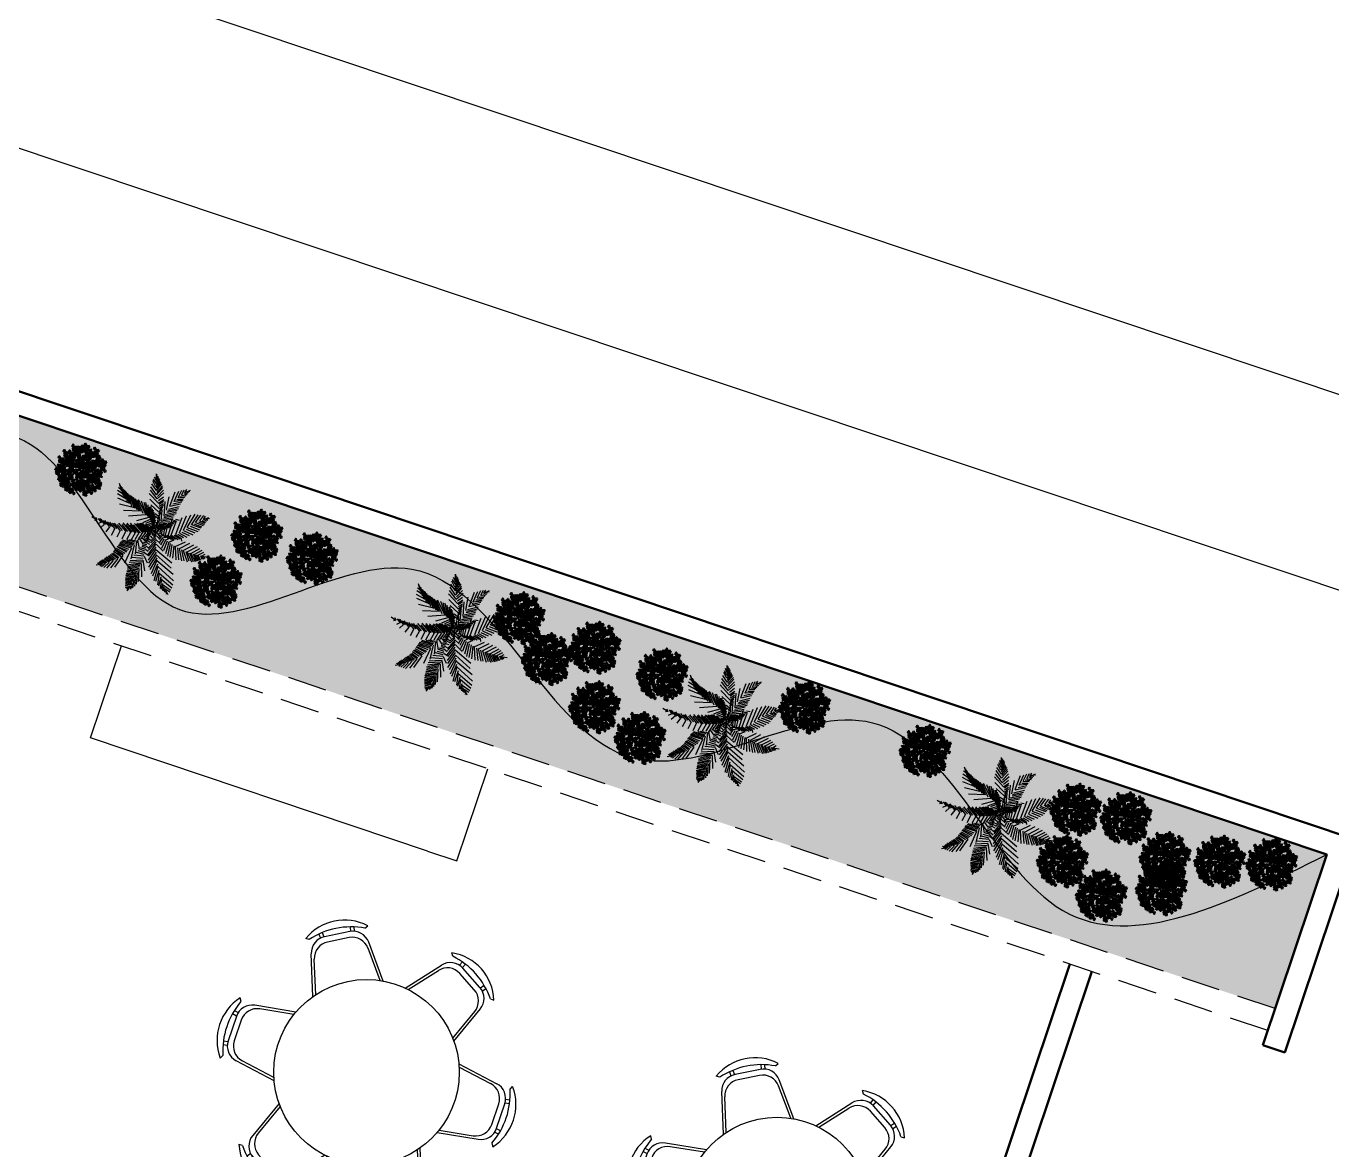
# Model space of a CAD drawing. Header units: metres. Extents: x 263639 to 269142, y 7370519 to 7372711.
# Drawn here: x 265386.93 to 265395.38, y 7371452.32 to 7371459.59 of the extents above; entities that cross this region are included whole.
import ezdxf

# ---------------------------------------------------------------- set-up
doc = ezdxf.new("R2010")
doc.units = ezdxf.units.M
doc.linetypes.add('DASHED', pattern=[19.05, 12.7, -6.35])
doc.layers.add('B-FURNITURE', color=22, linetype='Continuous')
doc.layers.add('PY', color=104, linetype='Continuous')
for name, color, linetype, lineweight in [('L-shrub', 74, 'Continuous', 50), ('L-tree', 102, 'Continuous', 35), ('Parede', 6, 'Continuous', 50)]:
    doc.layers.add(name, color=color, linetype=linetype, lineweight=lineweight)

# ---------------------------------------------------------------- blocks, each defined once
blk = doc.blocks.new('A$C04CB22A3')
at = {"layer": 'B-FURNITURE', "color": 33}
for p, q in [((-0.1241, 0.9372), (-0.1201, 0.9092)), ((-0.1007, 0.9423), (-0.0965, 0.9129)), ((0.0839, 0.9423), (0.0797, 0.9129)), ((0.1073, 0.9372), (0.1033, 0.9092)), ((-0.1923, 0.9151), (-0.2131, 0.9258)), ((0.0747, 0.913), (-0.0915, 0.913)), ((0.1756, 0.9151), (0.1963, 0.9272)), ((-0.242, 0.549), (-0.1981, 0.8222)), ((0.224, 0.5566), (0.1813, 0.8222)), ((-0.7047, 0.6096), (-0.7048, 0.6336)), ((0.6963, 0.6241), (0.6952, 0.6475)), ((-0.7534, 0.5212), (-0.8365, 0.3773)), ((-0.7741, 0.5438), (-0.7508, 0.5255)), ((-0.758, 0.5616), (-0.7357, 0.5441)), ((-0.3701, 0.4723), (-0.6214, 0.5681)), ((0.3545, 0.4841), (0.613, 0.5826)), ((0.7496, 0.5761), (0.7273, 0.5586)), ((0.7657, 0.5583), (0.7424, 0.54)), ((0.8281, 0.3918), (0.745, 0.5357)), ((-0.8737, 0.3611), (-0.8474, 0.3506)), ((-0.8664, 0.384), (-0.8388, 0.3729)), ((0.858, 0.3985), (0.8305, 0.3875)), ((0.8653, 0.3756), (0.839, 0.3651)), ((-0.8887, 0.291), (-0.9083, 0.2784)), ((0.594, 0.0843), (0.8027, 0.254)), ((0.8803, 0.3055), (0.9012, 0.2936)), ((-0.5965, 0.065), (-0.8111, 0.2395)), ((-0.594, -0.0843), (-0.8027, -0.254)), ((0.5965, -0.065), (0.8111, -0.2395)), ((-0.8803, -0.3055), (-0.9012, -0.2936)), ((0.8887, -0.291), (0.9083, -0.2784)), ((-0.8653, -0.3756), (-0.839, -0.3651)), ((-0.858, -0.3985), (-0.8305, -0.3875)), ((-0.8281, -0.3918), (-0.745, -0.5357)), ((0.7534, -0.5212), (0.8365, -0.3773)), ((0.8664, -0.384), (0.8388, -0.3729)), ((0.8737, -0.3611), (0.8474, -0.3506)), ((-0.3545, -0.4841), (-0.613, -0.5826)), ((0.3701, -0.4723), (0.6214, -0.5681)), ((-0.7657, -0.5583), (-0.7424, -0.54)), ((-0.7496, -0.5761), (-0.7273, -0.5586)), ((-0.224, -0.5566), (-0.1813, -0.8222)), ((0.242, -0.549), (0.1981, -0.8222)), ((0.758, -0.5616), (0.7357, -0.5441)), ((0.7741, -0.5438), (0.7508, -0.5255)), ((-0.6963, -0.6241), (-0.6952, -0.6475)), ((0.7047, -0.6096), (0.7048, -0.6336)), ((-0.1756, -0.9151), (-0.1963, -0.9272)), ((-0.1073, -0.9372), (-0.1033, -0.9092)), ((-0.0839, -0.9423), (-0.0797, -0.9129)), ((-0.0747, -0.913), (0.0915, -0.913)), ((0.1007, -0.9423), (0.0965, -0.9129)), ((0.1241, -0.9372), (0.1201, -0.9092)), ((0.1923, -0.9151), (0.2131, -0.9258))]:
    blk.add_line(p, q, dxfattribs=at)
at = {"layer": 'B-FURNITURE', "color": 253}
for p, q in [((0.0625, 0.8756), (-0.0792, 0.8756)), ((-0.2224, 0.5573), (-0.1859, 0.7848)), ((0.2046, 0.5641), (0.1691, 0.7848)), ((-0.3862, 0.4592), (-0.5951, 0.5388)), ((0.3714, 0.4712), (0.5867, 0.5534)), ((-0.7271, 0.4919), (-0.798, 0.3692)), ((0.7896, 0.3837), (0.7187, 0.5065)), ((-0.5938, 0.086), (-0.7726, 0.2314)), ((0.5908, 0.1049), (0.7642, 0.2459)), ((-0.5908, -0.1049), (-0.7642, -0.2459)), ((0.5938, -0.086), (0.7726, -0.2314)), ((-0.7896, -0.3837), (-0.7187, -0.5065)), ((0.7271, -0.4919), (0.798, -0.3692)), ((-0.3714, -0.4712), (-0.5867, -0.5534)), ((0.3862, -0.4592), (0.5951, -0.5388)), ((-0.2046, -0.5641), (-0.1691, -0.7848)), ((0.2224, -0.5573), (0.1859, -0.7848)), ((-0.0625, -0.8756), (0.0792, -0.8756))]:
    blk.add_line(p, q, dxfattribs=at)
at = {"layer": 'B-FURNITURE', "color": 33}
blk.add_circle((0, 0), 0.6, dxfattribs=at)
for centre, radius, start, end in [((-0.0075, 0.6763), 0.3233, 50.90281, 129.48628), ((-0.0084, 0.463), 0.4881, 67.85911, 112.14089), ((-0.0915, 0.805), 0.108, 90, 170.87633), ((0.0747, 0.805), 0.108, 9.12367, 90), ((-0.5895, 0.3316), 0.3233, 110.90281, 189.48628), ((-0.4052, 0.2243), 0.4881, 127.85911, 172.14089), ((0.582, 0.3447), 0.3233, 350.90281, 69.48628), ((0.3968, 0.2388), 0.4881, 7.85911, 52.14089), ((-0.6598, 0.4672), 0.108, 69.12367, 150), ((0.6515, 0.4817), 0.108, 30, 110.87633), ((-0.7429, 0.3233), 0.108, 150, 230.87633), ((0.7345, 0.3378), 0.108, 309.12367, 30), ((0.7429, -0.3233), 0.108, 330, 50.87633), ((-0.582, -0.3447), 0.3233, 170.90281, 249.48628), ((-0.3968, -0.2388), 0.4881, 187.85911, 232.14089), ((-0.7345, -0.3378), 0.108, 129.12367, 210), ((0.4052, -0.2243), 0.4881, 307.85911, 352.14089), ((0.5895, -0.3316), 0.3233, 290.90281, 9.48628), ((-0.6515, -0.4817), 0.108, 210, 290.87633), ((0.6598, -0.4672), 0.108, 249.12367, 330), ((-0.0747, -0.805), 0.108, 189.12367, 270), ((0.0915, -0.805), 0.108, 270, 350.87633), ((0.0075, -0.6763), 0.3233, 230.90281, 309.48628), ((0.0084, -0.463), 0.4881, 247.85911, 292.14089)]:
    blk.add_arc(centre, radius, start, end, dxfattribs=at)
at = {"layer": 'B-FURNITURE', "color": 253}
for centre, start, end in [((-0.0792, 0.7676), 90, 170.87633), ((0.0625, 0.7676), 9.12367, 90), ((-0.6336, 0.4379), 69.12367, 150), ((0.6252, 0.4525), 30, 110.87633), ((-0.7044, 0.3152), 150, 230.87633), ((0.696, 0.3297), 309.12367, 30), ((-0.696, -0.3297), 129.12367, 210), ((0.7044, -0.3152), 330, 50.87633), ((-0.6252, -0.4525), 210, 290.87633), ((0.6336, -0.4379), 249.12367, 330), ((-0.0625, -0.7676), 189.12367, 270), ((0.0792, -0.7676), 270, 350.87633)]:
    blk.add_arc(centre, 0.108, start, end, dxfattribs=at)
blk = doc.blocks.new('A$C0AE060C1')
at = {"layer": 'PY', "color": 106}
for p, q in [((4.394, 8.908), (4.291, 9.097)), ((4.507, 9.368), (4.394, 8.935)), ((4.394, 8.908), (4.53, 9.07)), ((4.2, 7.851), (3.745, 8)), ((4.246, 8.285), (3.882, 8.488)), ((4.303, 8.583), (4.098, 8.799)), ((4.212, 7.851), (4.542, 8.339)), ((4.257, 8.285), (4.542, 8.637)), ((4.261, 7.721), (4.5, 8.118)), ((4.274, 8.137), (4.5, 8.435)), ((4.283, 8.491), (4.553, 8.72)), ((4.325, 8.583), (4.53, 8.854)), ((6.612, 7.364), (6.748, 8.082)), ((6.873, 7.648), (7.01, 8.149)), ((7.135, 7.879), (7.249, 8.163)), ((7.564, 8.214), (7.15, 7.93)), ((7.15, 7.911), (7.388, 7.968)), ((7.283, 8.007), (7.464, 8.063)), ((7.388, 7.968), (7.388, 7.968)), ((1.118, 7.892), (1.334, 7.472)), ((1.346, 7.472), (1.118, 7.608)), ((1.448, 7.269), (1.118, 7.459)), ((1.596, 7.025), (1.118, 7.269)), ((1.823, 6.782), (1.129, 7.08)), ((1.239, 7.69), (1.278, 7.852)), ((1.278, 7.578), (1.367, 7.777)), ((1.334, 7.472), (1.414, 7.716)), ((1.389, 7.405), (1.482, 7.69)), ((1.448, 7.256), (1.562, 7.621)), ((1.531, 7.187), (1.646, 7.566)), ((1.562, 7.621), (1.562, 7.621)), ((1.596, 7.012), (1.732, 7.459)), ((1.686, 6.976), (1.81, 7.423)), ((1.775, 6.902), (1.912, 7.349)), ((1.846, 6.782), (2.005, 7.269)), ((1.899, 6.703), (2.08, 7.206)), ((2.005, 6.635), (2.182, 7.119)), ((2.108, 6.497), (2.278, 7.066)), ((2.169, 6.436), (2.373, 6.989)), ((2.32, 6.368), (2.501, 6.976)), ((4.2, 7.432), (3.609, 7.527)), ((4.178, 6.985), (3.609, 7.08)), ((4.189, 6.985), (4.576, 7.594)), ((4.2, 7.432), (4.542, 7.946)), ((4.247, 7.262), (4.526, 7.721)), ((4.247, 6.834), (4.54, 7.33)), ((4.257, 6.579), (4.678, 7.269)), ((4.296, 6.418), (4.655, 6.989)), ((4.314, 6.186), (4.792, 6.971)), ((6.066, 5.996), (5.702, 7.242)), ((6.168, 6.511), (6.066, 7.689)), ((6.135, 6.455), (6.941, 7.045)), ((6.162, 6.546), (6.959, 7.152)), ((6.228, 6.741), (6.977, 7.237)), ((6.339, 6.921), (7.057, 7.349)), ((6.384, 6.998), (6.452, 7.946)), ((6.385, 7.039), (7.07, 7.418)), ((6.467, 7.206), (7.119, 7.473)), ((6.582, 7.349), (7.167, 7.56)), ((6.624, 7.418), (7.197, 7.664)), ((6.698, 7.51), (7.22, 7.721)), ((6.786, 7.616), (7.247, 7.796)), ((6.879, 7.721), (7.277, 7.854)), ((7.043, 7.845), (7.362, 7.901)), ((7.197, 7.664), (7.197, 7.664)), ((2.096, 6.497), (1.243, 6.782)), ((2.437, 6.199), (1.391, 6.524)), ((2.437, 6.199), (2.619, 6.944)), ((2.537, 6.17), (2.679, 6.883)), ((2.652, 6.083), (2.794, 6.834)), ((2.779, 5.996), (2.915, 6.822)), ((2.882, 5.959), (2.971, 6.796)), ((3.024, 5.903), (3.086, 6.759)), ((3.188, 5.753), (3.165, 6.701)), ((3.29, 5.741), (3.25, 6.691)), ((3.268, 6.728), (3.268, 6.714)), ((3.405, 5.723), (3.343, 6.691)), ((3.495, 5.658), (3.45, 6.606)), ((3.45, 6.606), (3.45, 6.592)), ((3.583, 5.654), (3.556, 6.561)), ((4.246, 6.579), (3.598, 6.673)), ((3.698, 5.636), (3.649, 6.263)), ((4.337, 6.186), (3.666, 6.308)), ((3.802, 5.55), (3.734, 6.105)), ((4.382, 5.861), (3.78, 5.983)), ((4.362, 6.064), (4.77, 6.703)), ((4.382, 5.861), (4.871, 6.673)), ((4.438, 5.76), (4.832, 6.418)), ((4.462, 5.59), (4.951, 6.416)), ((4.513, 5.475), (4.921, 6.17)), ((4.564, 5.333), (5.042, 6.132)), ((4.602, 5.226), (5.049, 5.977)), ((5.804, 5.238), (5.269, 6.051)), ((5.929, 5.509), (5.417, 6.728)), ((5.931, 5.456), (6.813, 6.151)), ((5.939, 5.503), (6.831, 6.413)), ((5.958, 5.741), (6.76, 6.474)), ((6.035, 6.091), (6.879, 6.83)), ((6.06, 5.99), (6.839, 6.666)), ((6.073, 6.275), (6.901, 6.921)), ((0, 5.029), (0.43, 4.877)), ((0.242, 4.953), (0.1, 5.115)), ((0.357, 4.935), (0.14, 5.17)), ((0.414, 4.915), (0.175, 5.238)), ((0.574, 4.885), (0.281, 5.276)), ((0.653, 4.858), (0.366, 5.276)), ((0.725, 4.866), (0.459, 5.313)), ((0.818, 4.848), (0.534, 5.332)), ((0.939, 4.802), (0.573, 5.37)), ((1.008, 4.81), (0.676, 5.4)), ((1.123, 4.81), (0.751, 5.419)), ((1.242, 4.783), (0.796, 5.446)), ((0.796, 5.446), (0.796, 5.446)), ((1.314, 4.792), (0.928, 5.475)), ((1.438, 4.779), (1.021, 5.456)), ((1.545, 4.745), (1.083, 5.503)), ((1.083, 5.503), (1.083, 5.484)), ((1.646, 4.761), (1.199, 5.512)), ((1.77, 4.761), (1.327, 5.512)), ((1.895, 4.726), (1.401, 5.541)), ((2.014, 4.724), (1.531, 5.524)), ((2.129, 4.724), (1.646, 5.543)), ((2.277, 4.669), (1.736, 5.579)), ((2.32, 4.686), (1.899, 5.561)), ((3.188, 5.753), (1.926, 5.888)), ((2.448, 4.649), (2.08, 5.58)), ((2.596, 4.65), (2.245, 5.541)), ((3.495, 5.644), (2.392, 5.55)), ((2.727, 4.649), (2.51, 5.475)), ((2.914, 4.65), (2.739, 5.408)), ((3.791, 5.55), (2.87, 5.346)), ((3.033, 4.686), (2.984, 5.295)), ((3.169, 4.669), (3.137, 5.2)), ((3.29, 5.143), (3.916, 5.495)), ((3.299, 4.705), (3.299, 5.133)), ((3.424, 4.669), (3.424, 5.105)), ((3.556, 4.724), (3.556, 5.028)), ((3.678, 4.688), (3.662, 5.029)), ((3.78, 5.021), (4.052, 5.374)), ((3.786, 4.724), (3.786, 5.009)), ((4.462, 5.59), (3.87, 5.712)), ((3.917, 4.707), (3.885, 5.01)), ((4.564, 5.333), (3.927, 5.495)), ((4.041, 4.981), (4.155, 5.211)), ((4.108, 4.726), (4.045, 5.01)), ((4.052, 5.374), (4.052, 5.374)), ((4.655, 5.116), (4.087, 5.306)), ((4.155, 5.211), (4.143, 4.954)), ((4.724, 4.927), (4.223, 5.103)), ((4.655, 5.116), (5.133, 5.915)), ((4.695, 5.046), (5.138, 5.779)), ((4.724, 4.927), (5.19, 5.726)), ((4.77, 4.866), (5.213, 5.654)), ((4.792, 4.778), (5.258, 5.563)), ((4.859, 4.742), (5.213, 5.369)), ((4.906, 4.669), (5.258, 5.279)), ((5.349, 4.845), (5.213, 5.062)), ((5.474, 4.913), (5.247, 5.197)), ((5.702, 5.089), (5.281, 5.577)), ((5.611, 4.994), (5.304, 5.346)), ((5.563, 4.935), (6.339, 4.99)), ((5.621, 4.991), (6.449, 5.086)), ((5.727, 5.046), (6.534, 5.189)), ((5.732, 5.067), (6.656, 5.332)), ((5.807, 5.152), (6.622, 5.419)), ((5.812, 5.219), (6.815, 5.806)), ((5.829, 5.208), (6.698, 5.599)), ((5.856, 5.332), (6.786, 5.94)), ((6.433, 4.631), (6.767, 5.389)), ((6.656, 5.332), (6.656, 5.332)), ((6.704, 4.707), (7.166, 5.617)), ((7.07, 4.896), (7.564, 5.787)), ((7.357, 5.086), (7.818, 5.787)), ((7.357, 5.086), (7.962, 4.745)), ((7.468, 5.731), (7.468, 5.731)), ((7.54, 5.133), (8.138, 4.848)), ((7.643, 5.238), (8.073, 5.825)), ((7.643, 5.238), (8.312, 4.953)), ((7.845, 5.276), (8.421, 5.021)), ((7.946, 5.351), (8.312, 5.844)), ((7.946, 5.351), (8.551, 5.105)), ((8.073, 5.825), (8.073, 5.825)), ((8.116, 5.4), (8.625, 5.201)), ((8.201, 5.484), (8.551, 5.844)), ((8.201, 5.484), (8.694, 5.276)), ((8.368, 5.506), (8.762, 5.344)), ((8.439, 5.541), (8.694, 5.825)), ((8.439, 5.541), (8.853, 5.389)), ((8.585, 5.58), (8.931, 5.45)), ((8.662, 5.617), (8.869, 5.806)), ((8.662, 5.617), (9.14, 5.749)), ((8.662, 5.617), (8.997, 5.522)), ((8.864, 5.667), (9.046, 5.611)), ((9.006, 5.704), (9.135, 5.686)), ((0.43, 4.877), (0.191, 4.84)), ((0.653, 4.858), (0.287, 4.783)), ((0.939, 4.802), (0.35, 4.707)), ((1.242, 4.783), (0.51, 4.612)), ((1.545, 4.745), (0.685, 4.536)), ((1.895, 4.726), (0.924, 4.46)), ((2.277, 4.669), (1.353, 4.328)), ((2.596, 4.65), (1.863, 4.271)), ((3.312, 3.791), (2.213, 4.057)), ((2.914, 4.65), (2.5, 4.271)), ((3.481, 3.861), (2.501, 4.165)), ((3.71, 3.962), (2.707, 4.265)), ((3.866, 4.022), (3.011, 4.345)), ((3.169, 4.669), (3.073, 4.385)), ((4.092, 4.095), (3.121, 4.417)), ((3.424, 4.669), (3.36, 4.479)), ((3.36, 4.479), (3.36, 4.479)), ((4.221, 4.128), (3.445, 4.469)), ((4.411, 4.19), (3.567, 4.531)), ((3.678, 4.688), (3.631, 4.498)), ((3.631, 4.498), (3.631, 4.498)), ((4.06, 4.075), (3.742, 3.387)), ((3.917, 4.707), (3.901, 4.536)), ((4.017, 4.724), (4.004, 4.953)), ((4.513, 4.239), (4.03, 4.488)), ((4.108, 4.726), (4.06, 4.536)), ((4.181, 4.742), (4.167, 4.885)), ((4.283, 4.726), (4.188, 4.972)), ((4.681, 4.265), (4.188, 4.531)), ((4.267, 4.726), (4.22, 4.517)), ((4.395, 4.204), (4.22, 3.796)), ((4.792, 4.778), (4.291, 4.954)), ((4.345, 4.724), (4.309, 4.904)), ((4.906, 4.669), (4.382, 4.832)), ((4.506, 4.707), (4.411, 4.498)), ((4.666, 4.247), (4.522, 3.946)), ((4.757, 4.289), (4.553, 4.432)), ((4.681, 4.631), (4.586, 4.422)), ((4.777, 4), (4.602, 4.038)), ((4.904, 4.284), (4.697, 4.436)), ((4.713, 4.462), (4.793, 4.634)), ((4.819, 4.059), (4.739, 4.097)), ((4.888, 4.29), (4.745, 4.075)), ((4.793, 3.981), (4.857, 3.735)), ((4.809, 4.483), (5.127, 4.483)), ((4.961, 4.308), (4.859, 4.432)), ((4.873, 4.548), (5.048, 4.548)), ((4.936, 4.397), (5.159, 4.397)), ((4.936, 4.171), (4.936, 3.962)), ((4.947, 4.655), (5.138, 4.959)), ((4.952, 4.032), (5.191, 4.075)), ((4.968, 4.612), (5.191, 4.913)), ((4.968, 4.268), (5.175, 4.29)), ((5.032, 4.182), (5.175, 4.204)), ((5.049, 4.618), (5.125, 4.724)), ((5.127, 4.548), (5.175, 4.719)), ((5.223, 4.548), (5.127, 4.462)), ((5.143, 4.764), (5.35, 4.612)), ((5.239, 4.333), (5.143, 4.268)), ((5.213, 4.805), (5.167, 4.927)), ((5.191, 4.913), (5.191, 4.913)), ((5.191, 4.548), (5.255, 4.698)), ((5.302, 4.268), (5.191, 4.161)), ((5.244, 4.277), (5.209, 4.258)), ((5.223, 4.783), (5.685, 4.65)), ((5.223, 4.526), (5.414, 4.591)), ((5.231, 4.742), (5.475, 4.637)), ((5.324, 4.221), (5.231, 4.078)), ((5.239, 4.526), (5.239, 4.311)), ((5.35, 4.182), (5.239, 3.989)), ((5.311, 4.488), (5.297, 4.289)), ((5.373, 4.097), (5.311, 3.954)), ((5.311, 3.954), (5.461, 4.022)), ((5.43, 4.096), (5.318, 3.86)), ((5.334, 4.483), (5.653, 4.569)), ((5.334, 4.483), (5.414, 4.096)), ((5.359, 4.792), (5.82, 4.686)), ((5.366, 4.821), (6.019, 4.764)), ((5.461, 4.022), (5.386, 3.793)), ((5.399, 4.45), (5.515, 4.041)), ((5.525, 4.01), (5.414, 3.71)), ((5.448, 4.848), (6.113, 4.829)), ((5.462, 4.877), (6.258, 4.896)), ((5.462, 4.419), (5.828, 4.526)), ((5.478, 4.419), (5.605, 3.925)), ((5.563, 4.382), (5.732, 3.848)), ((5.621, 4.333), (6.083, 4.462)), ((5.621, 4.333), (5.844, 3.774)), ((5.754, 4.308), (6.037, 3.631)), ((5.86, 4.268), (6.672, 4.462)), ((5.86, 4.268), (6.242, 3.538)), ((5.896, 4.575), (6.011, 4.488)), ((5.987, 4.591), (6.051, 4.784)), ((5.987, 4.591), (6.131, 4.462)), ((6.024, 4.221), (6.405, 3.489)), ((6.073, 4.575), (6.215, 4.488)), ((6.131, 4.593), (6.226, 4.877)), ((6.131, 4.593), (6.433, 4.46)), ((6.175, 4.165), (6.582, 3.451)), ((6.274, 4.161), (7.357, 4.44)), ((6.29, 4.161), (6.767, 3.366)), ((6.303, 4.593), (6.534, 4.506)), ((6.432, 4.134), (6.888, 3.383)), ((6.433, 4.631), (6.767, 4.479)), ((6.569, 4.649), (6.901, 4.488)), ((6.636, 4.059), (7.03, 3.364)), ((6.72, 4.707), (7.054, 4.479)), ((6.752, 4.053), (7.181, 3.323)), ((6.765, 4.128), (7.794, 4.263)), ((6.879, 4.755), (7.172, 4.525)), ((6.888, 4.022), (7.336, 3.309)), ((7.03, 4.81), (7.336, 4.575)), ((7.07, 4.896), (7.468, 4.593)), ((7.134, 3.989), (7.564, 3.28)), ((7.15, 3.989), (8.296, 3.946)), ((7.274, 4.953), (7.668, 4.686)), ((2.07, 3.147), (1.162, 2.995)), ((2.516, 3.412), (1.353, 3.336)), ((2.222, 3.222), (1.354, 3.203)), ((2.054, 3.151), (1.529, 1.883)), ((2.652, 3.489), (1.673, 3.557)), ((2.93, 3.621), (1.799, 3.716)), ((2.5, 3.409), (1.847, 1.926)), ((3.086, 3.681), (2.08, 3.898)), ((2.914, 3.624), (2.309, 2.12)), ((3.296, 3.796), (2.707, 2.399)), ((3.072, 2.477), (3.652, 3.942)), ((4.447, 3.06), (3.481, 2.967)), ((4.522, 3.204), (3.599, 3.166)), ((4.549, 3.346), (3.773, 3.383)), ((4.586, 3.488), (3.885, 3.583)), ((4.615, 3.631), (4.105, 3.718)), ((4.22, 3.796), (4.22, 3.796)), ((4.22, 3.796), (4.22, 3.796)), ((4.681, 3.773), (4.299, 3.867)), ((4.752, 3.898), (4.473, 3.954)), ((4.506, 3.204), (4.809, 2.863)), ((4.586, 3.507), (4.777, 3.28)), ((4.666, 3.773), (4.809, 3.507)), ((4.936, 3.602), (4.777, 3.259)), ((4.907, 3.65), (4.779, 3.364)), ((4.943, 3.507), (4.779, 3.06)), ((4.984, 3.409), (4.809, 2.893)), ((4.907, 3.917), (4.841, 3.613)), ((5.023, 3.271), (4.881, 2.793)), ((4.904, 3.731), (5.334, 3.817)), ((4.92, 3.903), (5.239, 3.968)), ((4.936, 3.602), (5.462, 3.645)), ((5.08, 3.194), (4.936, 2.592)), ((4.984, 3.409), (5.796, 3.409)), ((5.138, 2.986), (5.023, 2.452)), ((5.08, 3.194), (6.178, 3.173)), ((5.563, 3.935), (5.515, 3.65)), ((5.621, 3.925), (5.557, 3.516)), ((5.692, 3.83), (5.639, 3.47)), ((5.764, 3.817), (5.701, 3.409)), ((5.834, 3.718), (5.794, 3.42)), ((5.908, 3.71), (5.844, 3.344)), ((5.971, 3.594), (5.935, 3.327)), ((6.035, 3.538), (6.035, 3.301)), ((6.067, 3.538), (6.306, 3.473)), ((6.139, 3.451), (6.139, 3.259)), ((6.226, 3.387), (6.226, 3.151)), ((6.33, 3.259), (6.365, 2.992)), ((7.389, 3.83), (7.73, 3.24)), ((7.58, 3.796), (8.439, 3.71)), ((7.595, 3.796), (7.85, 3.216)), ((7.783, 3.65), (7.947, 3.203)), ((7.962, 3.602), (8.583, 3.516)), ((7.962, 3.602), (8.073, 3.173)), ((8.089, 3.507), (8.164, 3.135)), ((8.216, 3.409), (8.28, 3.087)), ((8.248, 3.409), (8.662, 3.344)), ((8.355, 3.29), (8.355, 3.079)), ((8.455, 3.237), (8.742, 3.173)), ((8.471, 3.237), (8.455, 3.022)), ((8.455, 3.237), (8.79, 2.893)), ((8.572, 3.098), (8.572, 2.973)), ((8.687, 3.004), (8.687, 2.899)), ((0.857, 2.167), (0.702, 2.129)), ((1.067, 2.351), (0.717, 2.009)), ((0.933, 2.253), (0.804, 2.253)), ((1.067, 2.351), (0.828, 2.313)), ((1.123, 2.433), (0.857, 2.415)), ((1.29, 2.578), (0.876, 2.483)), ((1.394, 2.651), (0.946, 2.613)), ((1.067, 2.351), (0.955, 1.934)), ((1.688, 2.844), (0.971, 2.711)), ((1.801, 2.936), (1.088, 2.88)), ((1.29, 2.571), (1.099, 1.905)), ((1.672, 2.85), (1.29, 1.883)), ((4.363, 2.635), (3.408, 2.275)), ((4.371, 2.756), (3.441, 2.539)), ((4.427, 2.919), (3.455, 2.768)), ((4.331, 2.433), (3.467, 2.061)), ((4.315, 2.294), (3.471, 1.82)), ((4.269, 2.098), (3.529, 1.664)), ((4.315, 2.275), (4.968, 1.649)), ((4.363, 2.635), (4.952, 2.009)), ((5.085, 2.396), (4.907, 2.309)), ((5.239, 2.893), (5.095, 2.378)), ((5.302, 2.738), (5.213, 2.241)), ((5.255, 2.893), (6.608, 2.829)), ((5.43, 2.657), (5.318, 2.034)), ((5.446, 2.657), (6.847, 2.55)), ((5.554, 2.508), (5.479, 1.9)), ((5.717, 2.421), (5.637, 1.647)), ((5.732, 2.421), (7.022, 2.27)), ((5.873, 2.253), (5.811, 1.54)), ((6.019, 2.227), (5.987, 1.368)), ((6.019, 2.227), (7.166, 1.969)), ((6.179, 2.042), (6.144, 1.291)), ((6.322, 1.991), (7.213, 1.733)), ((6.338, 1.991), (6.322, 1.239)), ((6.847, 2.55), (6.847, 2.55)), ((1.529, 1.883), (1.529, 1.883)), ((4.267, 1.953), (3.551, 1.403)), ((4.256, 1.757), (3.645, 1.291)), ((4.267, 1.63), (3.646, 1.081)), ((3.646, 1.081), (3.646, 1.118)), ((4.256, 1.453), (3.707, 0.969)), ((4.236, 1.327), (3.758, 0.834)), ((4.256, 1.149), (3.809, 0.776)), ((4.252, 1.062), (3.869, 0.664)), ((4.236, 1.346), (4.809, 0.796)), ((4.252, 1.649), (4.888, 1.024)), ((4.252, 1.062), (4.745, 0.607)), ((4.267, 1.953), (4.936, 1.327)), ((4.952, 1.196), (4.952, 1.196)), ((6.463, 1.807), (6.423, 1.205)), ((6.576, 1.755), (6.545, 1.131)), ((6.576, 1.755), (7.245, 1.54)), ((6.715, 1.54), (6.64, 1.08)), ((6.799, 1.475), (6.752, 1.046)), ((6.799, 1.475), (7.277, 1.325)), ((6.897, 1.31), (6.831, 1.025)), ((7.022, 1.239), (6.959, 0.981)), ((7.006, 1.239), (7.277, 1.174)), ((7.006, 1.239), (7.261, 0.895)), ((7.11, 1.093), (7.048, 0.919)), ((7.189, 1.006), (7.203, 0.845)), ((4.269, 0.919), (3.95, 0.578)), ((4.283, 0.796), (3.997, 0.474)), ((3.997, 0.474), (3.997, 0.474)), ((4.309, 0.596), (4.079, 0.398)), ((4.299, 0.474), (4.14, 0.284)), ((4.318, 0.33), (4.194, 0.224)), ((4.267, 0.796), (4.634, 0.436)), ((4.299, 0.493), (4.538, 0.284)), ((4.299, 0.493), (4.379, 0))]:
    blk.add_line(p, q, dxfattribs=at)
blk = doc.blocks.new('flower shrub 2')
at = {"layer": 'L-shrub', "color": 201}
for p, q in [((-145, 163), (-131, 168)), ((-141, 141), (-145, 163)), ((-131, 149), (-141, 139)), ((-131, 168), (-131, 149)), ((-113, 194), (-106, 212)), ((-98, 193), (-113, 194)), ((-106, 212), (-93, 218)), ((-94, 216), (-98, 193)), ((-89, 152), (-89, 167)), ((-75, 139), (-89, 152)), ((-87, 165), (-68, 152)), ((-81, 192), (-67, 196)), ((-77, 170), (-81, 192)), ((-67, 178), (-77, 168)), ((-68, 152), (-75, 139)), ((-67, 196), (-67, 178)), ((26, 166), (41, 170)), ((30, 143), (26, 166)), ((41, 151), (30, 141)), ((41, 170), (41, 151)), ((60, 144), (60, 159)), ((73, 131), (60, 144)), ((62, 157), (81, 144)), ((72, 199), (86, 203)), ((76, 176), (72, 199)), ((81, 144), (73, 131)), ((86, 184), (76, 174)), ((86, 203), (86, 184)), ((-201, 93), (-187, 97)), ((-187, 97), (-187, 79)), ((46, 28), (46, 43)), ((59, 15), (46, 28)), ((47, 41), (66, 29)), ((66, 29), (59, 15)), ((175, 4), (190, 8)), ((179, -18), (175, 4)), ((179, 15), (185, 32)), ((194, 14), (179, 15)), ((185, 32), (199, 38)), ((190, 8), (190, -10)), ((198, 36), (194, 14)), ((-182, -94), (-182, -79)), ((-169, -107), (-182, -94)), ((-180, -80), (-161, -93)), ((-161, -93), (-169, -107)), ((-164, -142), (-158, -125)), ((-158, -125), (-145, -119)), ((-145, -121), (-149, -143)), ((-141, -107), (-127, -103)), ((-137, -130), (-141, -107)), ((-127, -122), (-137, -132)), ((-127, -103), (-127, -122)), ((84, -53), (99, -49)), ((88, -76), (84, -53)), ((99, -68), (88, -78)), ((99, -49), (99, -68)), ((190, -10), (179, -20)), ((207, -23), (207, -9)), ((220, -36), (207, -23)), ((208, -10), (228, -23)), ((228, -23), (220, -36)), ((-149, -143), (-164, -142)), ((-143, -162), (-143, -147)), ((-129, -175), (-143, -162)), ((-141, -149), (-122, -162)), ((-122, -162), (-129, -175)), ((16, -184), (31, -180)), ((20, -206), (16, -184)), ((31, -198), (20, -208)), ((31, -180), (31, -198)), ((138, -134), (153, -130)), ((142, -157), (138, -134)), ((153, -149), (142, -159)), ((153, -130), (153, -149))]:
    blk.add_line(p, q, dxfattribs=at)
at = {"layer": 'L-shrub', "color": 98}
for p, q in [((-197, 70), (-201, 93)), ((-187, 79), (-197, 68))]:
    blk.add_line(p, q, dxfattribs=at)
for points in [[(-207, 129), (-201, 134), (-211, 139), (-216, 136), (-209, 130)], [(-165, 147), (-158, 156), (-176, 161), (-164, 149)], [(-168, 179), (-145, 182), (-141, 168), (-160, 168), (-170, 179)], [(-160, 141), (-165, 131), (-146, 130), (-160, 139)], [(-164, 156), (-151, 164), (-144, 151), (-164, 154)], [(-137, 148), (-114, 151), (-110, 137), (-129, 137), (-139, 148)], [(-133, 125), (-120, 133), (-112, 120), (-133, 123)], [(-111, 126), (-125, 115), (-129, 131), (-113, 135), (-111, 126)], [(-93, 138), (-98, 132), (-87, 130), (-83, 134), (-91, 138)], [(-252, 32), (-230, 35), (-226, 21), (-244, 21), (-254, 32)], [(-249, 9), (-236, 17), (-228, 4), (-249, 7)], [(-221, 60), (-235, 49), (-239, 65), (-222, 69), (-221, 60)], [(-230, 73), (-224, 78), (-233, 83), (-238, 80), (-232, 74)], [(-211, 79), (-212, 90), (-226, 87), (-211, 79)], [(-226, 13), (-222, 2), (-210, 8), (-226, 13)], [(-221, 33), (-211, 47), (-203, 33), (-217, 25), (-221, 33)], [(-198, 116), (-212, 105), (-216, 121), (-200, 125), (-198, 116)], [(-209, 22), (-214, 16), (-203, 14), (-199, 18), (-207, 22)], [(-190, 53), (-213, 56), (-213, 71), (-195, 65), (-188, 53)], [(-188, 76), (-202, 72), (-207, 86), (-187, 78)], [(-185, 59), (-190, 48), (-171, 48), (-185, 56)], [(-189, 73), (-176, 81), (-168, 68), (-189, 71)], [(-166, 77), (-162, 66), (-150, 72), (-166, 77)], [(-151, 21), (-152, 32), (-166, 29), (-151, 21)], [(-161, 97), (-151, 111), (-143, 97), (-157, 89), (-161, 97)], [(-128, 18), (-142, 14), (-147, 28), (-127, 20)], [(-120, -10), (-121, 1), (-135, -2), (-120, -10)], [(-129, 110), (-134, 100), (-115, 99), (-129, 108)], [(-130, 79), (-108, 83), (-104, 68), (-122, 69), (-132, 79)], [(-127, 57), (-114, 65), (-106, 52), (-127, 55)], [(-97, 2), (-90, 11), (-108, 16), (-96, 4)], [(-83, -3), (-71, 5), (-63, -8), (-83, -5)], [(-58, 89), (-55, 79), (-42, 84), (-58, 89)], [(-56, 21), (-45, 35), (-37, 20), (-52, 12), (-56, 21)], [(-44, 10), (-48, 4), (-38, 2), (-34, 6), (-42, 10)], [(-245, -6), (-250, -16), (-231, -16), (-245, -8)], [(-215, -115), (-210, -110), (-219, -105), (-224, -108), (-217, -114)], [(-206, -128), (-220, -139), (-224, -123), (-208, -119), (-206, -128)], [(-196, -109), (-197, -98), (-211, -101), (-196, -109)], [(-205, -20), (-182, -16), (-178, -31), (-197, -30), (-207, -20)], [(-198, -57), (-202, -67), (-183, -68), (-198, -59)], [(-201, -43), (-189, -35), (-181, -47), (-201, -45)], [(-176, -135), (-199, -132), (-199, -117), (-181, -123), (-174, -135)], [(-173, -112), (-188, -116), (-192, -102), (-173, -110)], [(-190, -131), (-168, -128), (-164, -142), (-182, -142), (-192, -131)], [(-173, -97), (-166, -88), (-184, -83), (-173, -95)], [(-174, -75), (-168, -71), (-177, -66), (-183, -68), (-176, -75)], [(-165, -89), (-179, -100), (-183, -84), (-167, -80), (-165, -89)], [(-178, -39), (-175, -50), (-162, -44), (-178, -39)], [(-155, -70), (-156, -59), (-170, -61), (-155, -70)], [(-162, -29), (-166, -35), (-156, -38), (-151, -34), (-160, -29)], [(-159, -130), (-149, -116), (-141, -131), (-155, -138), (-159, -130)], [(-135, -96), (-158, -93), (-157, -78), (-140, -83), (-133, -96)], [(-132, -73), (-146, -77), (-151, -63), (-131, -71)], [(-130, -29), (-144, -40), (-148, -24), (-131, -20), (-130, -29)], [(-139, -15), (-133, -11), (-142, -6), (-147, -9), (-141, -15)], [(-132, -58), (-125, -49), (-143, -44), (-131, -56)], [(-139, -53), (-116, -49), (-112, -64), (-131, -63), (-141, -53)], [(-131, -90), (-136, -100), (-117, -101), (-131, -92)], [(-135, -76), (-123, -68), (-115, -80), (-135, -78)], [(-130, -88), (-108, -84), (-104, -99), (-122, -98), (-132, -88)], [(-127, -111), (-114, -103), (-106, -115), (-127, -113)], [(-97, -13), (-111, -17), (-116, -3), (-96, -11)], [(-112, -72), (-108, -83), (-96, -77), (-112, -72)], [(-104, -107), (-100, -118), (-88, -112), (-104, -107)], [(-99, -87), (-89, -73), (-81, -87), (-95, -95), (-99, -87)], [(-87, -97), (-91, -103), (-81, -106), (-77, -102), (-85, -97)], [(-81, -108), (-75, -104), (-84, -99), (-90, -102), (-83, -108)], [(-72, -122), (-86, -133), (-90, -117), (-73, -113), (-72, -122)], [(-80, -18), (-84, -28), (-65, -29), (-80, -20)], [(-41, -129), (-64, -126), (-64, -111), (-46, -116), (-39, -129)], [(-55, -57), (-59, -67), (-41, -68), (-55, -59)], [(-39, -106), (-53, -110), (-58, -96), (-38, -104)], [(-39, -91), (-32, -82), (-50, -77), (-38, -89)], [(-41, -55), (-19, -51), (-15, -66), (-33, -65), (-44, -55)], [(-34, -92), (-39, -102), (-20, -103), (-34, -94)], [(-38, -78), (-25, -70), (-17, -82), (-38, -80)], [(-25, -129), (-2, -126), (2, -140), (-17, -140), (-27, -129)], [(-15, -74), (-11, -85), (1, -79), (-15, -74)], [(14, -72), (26, -64), (34, -76), (14, -74)], [(37, -123), (49, -115), (57, -128), (36, -125)], [(58, -31), (44, -42), (41, -26), (57, -22), (58, -31)], [(83, -83), (69, -94), (65, -77), (82, -73), (83, -83)], [(71, -100), (76, -136)], [(76, -110), (72, -116), (82, -118), (86, -114), (78, -110)], [(86, -111), (99, -103), (107, -115), (86, -113)], [(90, -125), (86, -136), (104, -136), (90, -127)], [(122, -140), (121, -129), (107, -132), (122, -140)], [(109, -107), (113, -118), (125, -112), (109, -107)], [(174, -111), (184, -97), (192, -112), (178, -120), (174, -111)], [(186, -122), (182, -128), (192, -131), (196, -127), (188, -122)], [(248, -104), (225, -101), (225, -86), (243, -92), (250, -104)], [(-183, -169), (-188, -179), (-169, -179), (-183, -171)], [(-187, -154), (-174, -146), (-166, -159), (-187, -156)], [(-164, -151), (-160, -161), (-148, -155), (-164, -151)], [(-143, -185), (-137, -180), (-146, -175), (-152, -178), (-145, -184)], [(-134, -198), (-148, -209), (-152, -193), (-135, -189), (-134, -198)], [(-147, -141), (-151, -147), (-141, -149), (-137, -145), (-145, -141)], [(-124, -180), (-125, -169), (-139, -171), (-124, -180)], [(-104, -205), (-127, -203), (-126, -188), (-109, -193), (-102, -206)], [(-101, -182), (-115, -187), (-120, -172), (-100, -180)], [(-106, -218), (-100, -213), (-109, -208), (-114, -211), (-108, -217)], [(-97, -231), (-111, -242), (-114, -226), (-98, -222), (-97, -231)], [(-101, -167), (-94, -158), (-112, -153), (-100, -165)], [(-87, -213), (-88, -202), (-102, -204), (-87, -213)], [(-66, -238), (-89, -236), (-89, -221), (-71, -226), (-64, -239)], [(-83, -140), (-60, -136), (-56, -151), (-75, -150), (-85, -140)], [(-64, -215), (-78, -220), (-82, -205), (-63, -213)], [(-79, -162), (-67, -154), (-59, -167), (-79, -164)], [(-70, -183), (-48, -179), (-44, -194), (-62, -194), (-72, -183)], [(-63, -220), (-68, -231), (-49, -231), (-63, -222)], [(-56, -159), (-53, -169), (-40, -163), (-56, -159)], [(-40, -149), (-44, -155), (-34, -157), (-29, -153), (-38, -149)], [(-44, -202), (-40, -213), (-28, -207), (-44, -202)], [(-39, -182), (-29, -168), (-21, -182), (-35, -190), (-39, -182)], [(-27, -192), (-31, -198), (-21, -201), (-17, -197), (-25, -192)], [(-18, -167), (-22, -177), (-3, -177), (-18, -169)], [(-21, -152), (-9, -144), (-1, -157), (-21, -154)], [(25, -198), (11, -209), (8, -193), (24, -189), (25, -198)], [(18, -139), (14, -145), (24, -147), (29, -143), (20, -139)], [(35, -180), (34, -169), (21, -171), (35, -180)], [(56, -205), (33, -203), (33, -188), (51, -193), (58, -206)], [(58, -182), (44, -187), (40, -172), (59, -180)], [(60, -185), (83, -182), (87, -196), (68, -196), (58, -185)], [(63, -208), (76, -200), (84, -213), (63, -210)], [(67, -222), (63, -233), (81, -233), (67, -224)], [(86, -204), (90, -215), (103, -209), (86, -204)], [(103, -146), (109, -141), (100, -136), (95, -139), (101, -145)], [(103, -194), (99, -201), (109, -203), (113, -199), (105, -195)], [(126, -193), (132, -188), (122, -183), (117, -186), (124, -193)], [(135, -207), (121, -217), (117, -201), (133, -197), (135, -207)], [(165, -213), (142, -211), (143, -196), (160, -201), (167, -214)], [(168, -190), (154, -195), (149, -181), (168, -188)], [(169, -132), (173, -142), (185, -137), (169, -132)]]:
    blk.add_lwpolyline(points, dxfattribs=at)
at = {"layer": 'L-shrub', "color": 92}
for points in [[(-188, 134), (-189, 145), (-203, 143), (-188, 134)], [(-165, 132), (-179, 127), (-184, 142), (-165, 134)], [(-141, 159), (-137, 149), (-125, 155), (-141, 159)], [(-137, 180), (-126, 194), (-118, 179), (-133, 171), (-137, 180)], [(-124, 169), (-129, 163), (-118, 161), (-114, 165), (-122, 169)], [(-120, 140), (-114, 144), (-124, 149), (-129, 146), (-122, 140)], [(-101, 196), (-115, 185), (-119, 202), (-102, 205), (-101, 196)], [(-110, 210), (-104, 215), (-113, 219), (-118, 217), (-112, 210)], [(-101, 145), (-102, 156), (-116, 153), (-101, 145)], [(-91, 215), (-92, 226), (-106, 224), (-91, 215)], [(-106, 149), (-95, 163), (-87, 148), (-102, 140), (-106, 149)], [(-78, 142), (-93, 138), (-97, 152), (-78, 144)], [(-70, 189), (-93, 192), (-93, 207), (-75, 202), (-68, 189)], [(-78, 157), (-71, 166), (-89, 171), (-78, 159)], [(-68, 212), (-82, 208), (-87, 222), (-67, 214)], [(-68, 227), (-61, 236), (-79, 242), (-67, 229)], [(-70, 220), (-48, 223), (-44, 209), (-62, 209), (-72, 220)], [(-68, 183), (-45, 186), (-42, 172), (-60, 172), (-70, 183)], [(-63, 182), (-68, 172), (-49, 172), (-63, 180)], [(-67, 197), (-54, 205), (-46, 192), (-67, 195)], [(-65, 160), (-52, 168), (-44, 155), (-65, 158)], [(-61, 145), (-65, 135), (-47, 135), (-61, 143)], [(-44, 201), (-40, 190), (-28, 196), (-44, 201)], [(-42, 163), (-38, 153), (-26, 159), (-42, 163)], [(-39, 221), (-29, 235), (-21, 221), (-35, 213), (-39, 221)], [(-37, 184), (-27, 198), (-19, 183), (-33, 176), (-37, 184)], [(-27, 210), (-31, 204), (-21, 202), (-17, 206), (-25, 210)], [(-25, 173), (-29, 167), (-19, 165), (-15, 169), (-23, 173)], [(-7, 152), (-12, 141), (7, 141), (-7, 149)], [(-11, 166), (2, 174), (10, 161), (-11, 164)], [(10, 220), (16, 225), (7, 230), (1, 227), (8, 221)], [(19, 207), (5, 196), (1, 212), (18, 216), (19, 207)], [(12, 170), (16, 159), (28, 165), (12, 170)], [(29, 225), (28, 236), (14, 234), (29, 225)], [(23, 154), (28, 159), (19, 164), (14, 161), (21, 155)], [(32, 141), (18, 130), (14, 146), (30, 150), (32, 141)], [(17, 190), (27, 204), (35, 190), (20, 182), (17, 190)], [(29, 179), (24, 173), (35, 171), (39, 175), (31, 179)], [(50, 200), (27, 202), (27, 217), (45, 212), (52, 199)], [(41, 159), (40, 170), (27, 168), (41, 159)], [(52, 223), (38, 218), (33, 233), (53, 225)], [(37, 116), (48, 130), (56, 115), (41, 107), (37, 116)], [(62, 134), (39, 136), (39, 151), (57, 146), (64, 133)], [(52, 238), (59, 247), (41, 252), (53, 240)], [(64, 157), (50, 152), (46, 167), (65, 159)], [(65, 172), (71, 180), (54, 186), (65, 174)], [(85, 193), (90, 198), (81, 203), (76, 200), (83, 194)], [(94, 180), (80, 169), (76, 185), (92, 189), (94, 180)], [(103, 198), (102, 210), (89, 207), (103, 198)], [(99, 144), (105, 148), (96, 153), (90, 151), (97, 144)], [(108, 130), (94, 119), (90, 135), (107, 139), (108, 130)], [(93, 124), (104, 138), (112, 124), (97, 116), (93, 124)], [(124, 173), (101, 175), (101, 191), (119, 185), (126, 172)], [(118, 149), (117, 160), (103, 158), (118, 149)], [(126, 196), (112, 192), (108, 206), (127, 198)], [(138, 123), (115, 126), (116, 141), (133, 136), (140, 123)], [(127, 211), (134, 220), (116, 225), (127, 213)], [(141, 146), (127, 142), (122, 156), (142, 148)], [(141, 161), (148, 170), (130, 175), (142, 163)], [(165, 131), (171, 136), (162, 141), (157, 138), (163, 132)], [(184, 136), (183, 148), (169, 145), (184, 136)], [(207, 134), (193, 130), (188, 144), (208, 136)], [(207, 149), (214, 158), (196, 163), (208, 151)], [(-188, 91), (-181, 100), (-199, 105), (-187, 93)], [(-192, 96), (-170, 99), (-166, 85), (-184, 85), (-195, 96)], [(-168, 109), (-191, 111), (-191, 126), (-173, 121), (-166, 108)], [(-170, 16), (-164, 20), (-173, 25), (-178, 22), (-172, 16)], [(-149, 87), (-154, 80), (-143, 78), (-139, 82), (-147, 86)], [(-130, -5), (-153, -2), (-153, 13), (-135, 8), (-128, -5)], [(-104, 60), (-100, 50), (-88, 56), (-104, 60)], [(-99, 81), (-89, 95), (-81, 80), (-95, 72), (-99, 81)], [(-87, 70), (-91, 64), (-81, 62), (-77, 66), (-85, 70)], [(-87, 19), (-64, 23), (-60, 8), (-79, 9), (-89, 20)], [(-85, 108), (-62, 112), (-58, 97), (-77, 98), (-87, 108)], [(-78, 71), (-82, 61), (-63, 60), (-78, 69)], [(-61, 0), (-57, -10), (-44, -4), (-61, 0)], [(-54, 110), (-43, 124), (-35, 109), (-50, 101), (-54, 110)], [(-44, 108), (-21, 112), (-17, 97), (-36, 98), (-46, 108)], [(-42, 99), (-46, 93), (-36, 90), (-31, 94), (-40, 99)], [(-36, 71), (-41, 61), (-22, 60), (-36, 69)], [(-40, 85), (-27, 93), (-19, 81), (-40, 83)], [(-17, 89), (-13, 79), (-1, 84), (-17, 89)], [(0, 99), (-5, 93), (6, 90), (10, 94), (2, 99)], [(10, 57), (33, 60), (37, 46), (18, 46), (8, 57)], [(13, 77), (9, 67), (28, 66), (13, 75)], [(10, 92), (22, 100), (30, 87), (10, 90)], [(18, 19), (13, 9), (32, 9), (17, 17)], [(14, 34), (26, 42), (34, 29), (14, 32)], [(33, 95), (36, 85), (49, 91), (33, 95)], [(41, 58), (52, 72), (60, 57), (45, 50), (41, 58)], [(49, 105), (45, 99), (55, 97), (60, 101), (51, 105)], [(62, 123), (85, 126), (89, 112), (70, 112), (60, 123)], [(66, 100), (78, 108), (86, 95), (65, 98)], [(69, 85), (65, 75), (83, 75), (69, 83)], [(72, 57), (95, 60), (99, 46), (80, 46), (70, 57)], [(80, 19), (75, 9), (94, 9), (80, 17)], [(76, 34), (88, 42), (96, 29), (76, 32)], [(91, 0), (98, 9), (81, 14), (92, 2)], [(88, 103), (92, 93), (105, 99), (88, 103)], [(99, 15), (122, 19), (126, 4), (107, 5), (97, 15)], [(99, 37), (103, 27), (115, 33), (99, 37)], [(105, 113), (101, 107), (111, 105), (115, 109), (107, 113)], [(103, 58), (114, 72), (122, 57), (107, 50), (103, 58)], [(103, -7), (115, 0), (123, -12), (103, -10)], [(116, 47), (111, 41), (122, 39), (126, 43), (118, 47)], [(117, 69), (112, 59), (131, 58), (117, 67)], [(130, 17), (141, 31), (149, 16), (134, 8), (130, 17)], [(142, 6), (138, 0), (148, -2), (153, 2), (144, 6)], [(141, 107), (151, 122), (159, 107), (145, 99), (141, 107)], [(153, 97), (148, 91), (159, 88), (163, 92), (155, 97)], [(174, 118), (160, 107), (156, 123), (173, 127), (174, 118)], [(163, 94), (186, 97), (190, 83), (171, 83), (161, 94)], [(161, -4), (172, 10), (180, -5), (165, -12), (161, -4)], [(171, 56), (166, 46), (185, 46), (171, 54)], [(167, 71), (179, 79), (187, 66), (167, 69)], [(205, 111), (182, 113), (182, 129), (200, 123), (207, 110)], [(186, 61), (209, 64), (213, 50), (194, 50), (184, 61)], [(193, 23), (189, 13), (208, 13), (193, 21)], [(190, 75), (194, 64), (206, 70), (190, 75)], [(190, 38), (202, 46), (210, 33), (190, 36)], [(194, 95), (205, 109), (213, 95), (198, 87), (194, 95)], [(207, 84), (202, 78), (213, 76), (217, 80), (209, 84)], [(215, 18), (221, 22), (211, 27), (206, 25), (213, 18)], [(224, 4), (210, -7), (206, 9), (222, 13), (224, 4)], [(212, 41), (216, 31), (229, 37), (212, 41)], [(217, 62), (228, 76), (236, 62), (221, 54), (217, 62)], [(234, 23), (233, 34), (219, 31), (234, 23)], [(229, 51), (225, 45), (235, 43), (240, 47), (231, 51)], [(254, -3), (231, 0), (231, 15), (249, 10), (256, -3)], [(257, 20), (243, 16), (238, 30), (257, 22)], [(257, 35), (264, 44), (246, 49), (258, 37)], [(-99, -36), (-122, -33), (-122, -18), (-104, -23), (-97, -36)], [(-108, -52), (-97, -37), (-89, -52), (-104, -60), (-108, -52)], [(-95, -62), (-100, -68), (-89, -71), (-85, -67), (-93, -62)], [(-62, -103), (-63, -92), (-77, -95), (-62, -103)], [(-62, -20), (-39, -16), (-36, -31), (-54, -30), (-64, -20)], [(-59, -43), (-46, -35), (-38, -47), (-59, -45)], [(-52, -138), (-41, -124), (-33, -139), (-48, -147), (-52, -138)], [(-36, -39), (-32, -50), (-19, -44), (-36, -39)], [(-31, -19), (-20, -4), (-12, -19), (-27, -27), (-31, -19)], [(-19, -29), (-23, -35), (-13, -38), (-9, -34), (-17, -29)], [(-10, -54), (0, -39), (8, -54), (-6, -62), (-10, -54)], [(6, -128), (17, -114), (25, -129), (10, -136), (6, -128)], [(10, -49), (33, -45), (37, -60), (18, -59), (8, -49)], [(33, -100), (56, -97), (60, -111), (41, -111), (31, -100)], [(37, -68), (41, -78), (53, -73), (37, -68)], [(50, -18), (55, -13), (46, -8), (41, -11), (48, -17)], [(41, -47), (52, -33), (60, -48), (45, -56), (41, -47)], [(53, -58), (49, -64), (59, -67), (64, -63), (56, -58)], [(68, -12), (67, -1), (54, -4), (68, -12)], [(59, -120), (63, -130), (76, -124), (59, -120)], [(64, -99), (75, -85), (83, -100), (68, -107), (64, -99)], [(89, -38), (66, -35), (66, -20), (84, -26), (91, -38)], [(74, -69), (80, -64), (71, -59), (66, -62), (72, -69)], [(91, -15), (77, -19), (73, -5), (92, -13)], [(93, -64), (92, -53), (78, -55), (93, -64)], [(83, -88), (106, -84), (109, -99), (91, -98), (81, -88)], [(114, -89), (91, -87), (91, -72), (109, -77), (116, -90)], [(106, -22), (102, -32), (121, -33), (106, -24)], [(114, -87), (124, -73), (132, -87), (118, -95), (114, -87)], [(126, -97), (122, -103), (132, -106), (136, -102), (128, -97)], [(126, -4), (129, -14), (142, -9), (126, -4)], [(130, -5), (153, -2), (157, -16), (138, -16), (128, -5)], [(138, -43), (133, -53), (152, -53), (137, -45)], [(134, -28), (146, -20), (154, -33), (134, -30)], [(145, -128), (152, -119), (134, -114), (146, -126)], [(143, -113), (166, -109), (169, -124), (151, -123), (141, -113)], [(146, -136), (159, -128), (167, -140), (146, -138)], [(157, -25), (160, -35), (173, -29), (157, -25)], [(170, -46), (175, -42), (166, -37), (161, -40), (168, -46)], [(178, -60), (164, -71), (161, -55), (177, -51), (178, -60)], [(163, -69), (186, -66), (190, -80), (171, -80), (161, -69)], [(171, -107), (166, -117), (185, -117), (171, -109)], [(167, -92), (179, -84), (187, -97), (167, -94)], [(173, -15), (169, -21), (179, -23), (184, -19), (176, -15)], [(188, -41), (187, -30), (174, -33), (188, -41)], [(209, -67), (186, -64), (186, -49), (204, -54), (211, -67)], [(190, -89), (194, -99), (206, -93), (190, -89)], [(211, -44), (197, -48), (193, -34), (212, -42)], [(194, -68), (205, -54), (213, -69), (198, -76), (194, -68)], [(211, -29), (218, -20), (200, -15), (212, -27)], [(209, -84), (215, -79), (205, -74), (200, -77), (207, -83)], [(207, -79), (202, -85), (213, -87), (217, -83), (209, -79)], [(228, -78), (227, -67), (213, -70), (228, -78)], [(251, -81), (236, -85), (232, -71), (251, -79)], [(251, -66), (258, -57), (240, -52), (251, -64)], [(1, -149), (5, -159), (18, -153), (1, -149)], [(40, -138), (36, -148), (54, -148), (40, -140)], [(58, -167), (65, -158), (47, -153), (59, -165)], [(91, -184), (102, -170), (110, -184), (95, -192), (91, -184)], [(112, -159), (98, -170), (94, -154), (111, -150), (112, -159)], [(143, -166), (120, -163), (120, -148), (138, -154), (145, -166)], [(145, -143), (131, -147), (126, -133), (146, -141)], [(145, -188), (144, -177), (130, -179), (145, -188)], [(150, -150), (146, -160), (164, -161), (150, -152)], [(168, -175), (175, -167), (157, -161), (169, -173)]]:
    blk.add_lwpolyline(points, dxfattribs=at)
at = {"layer": 'L-shrub', "color": 201}
for points in [[(-81, 119), (-104, 122), (-104, 137), (-86, 132), (-79, 119)], [(-15, 189), (8, 192), (12, 178), (-7, 178), (-17, 189)], [(-161, 2), (-175, -9), (-179, 7), (-162, 11), (-161, 2)], [(-128, 33), (-121, 42), (-139, 47), (-127, 35)], [(-123, 42), (-128, 32), (-109, 31), (-123, 40)], [(-110, 128), (-106, 118), (-94, 124), (-110, 128)], [(-81, 85), (-69, 93), (-61, 81), (-81, 83)], [(-12, 110), (-2, 124), (6, 109), (-9, 101), (-12, 110)], [(6, 115), (29, 118), (33, 103), (14, 104), (4, 115)], [(37, 37), (41, 27), (53, 33), (37, 37)], [(53, 47), (49, 41), (59, 39), (64, 43), (56, 47)], [(110, 106), (132, 110), (136, 95), (118, 96), (107, 106)], [(113, 83), (126, 91), (134, 79), (113, 81)], [(136, 87), (140, 77), (152, 82), (136, 87)], [(-174, -19), (-163, -4), (-155, -19), (-170, -27), (-174, -19)], [(-123, -125), (-128, -136), (-109, -136), (-123, -127)], [(2, -64), (-3, -70), (8, -73), (12, -69), (4, -64)], [(18, -86), (13, -96), (32, -97), (17, -88)], [(116, -66), (102, -71), (97, -57), (117, -64)], [(116, -51), (123, -43), (105, -37), (117, -49)], [(218, -97), (204, -108), (200, -92), (216, -88), (218, -97)], [(-76, -177), (-80, -187), (-61, -188), (-76, -179)], [(-64, -200), (-57, -191), (-75, -186), (-63, -198)], [(-67, -206), (-54, -198), (-46, -210), (-67, -208)], [(16, -185), (22, -180), (13, -175), (8, -178), (14, -184)]]:
    blk.add_lwpolyline(points, dxfattribs=at)
at = {"layer": 'L-shrub', "color": 32}
for points in [[(-48, 124), (-79, 198)], [(67, 140), (92, 182)], [(0, 0), (-177, -54)], [(-2, 18), (-146, 117)], [(4, 2), (-40, 110)], [(4, 2), (58, 121)], [(16, 2), (121, 49)], [(20, 2), (132, 20)], [(20, 0), (150, -130)], [(119, 48), (190, 84)], [(4, -4), (-159, -94)], [(4, -9), (-40, -193)], [(-5, -141), (-12, -87)], [(13, -13), (128, -184)], [(58, -31), (163, -42)], [(-4, -139), (7, -226)]]:
    blk.add_lwpolyline(points, dxfattribs=at)

msp = doc.modelspace()

# ---------------------------------------------------------------- hatches: boundary and pattern name
at = {"true_color": 0xfff8e6}
h = msp.add_hatch(color=7, dxfattribs=at)
h.dxf.hatch_style = 1
edge = h.paths.add_edge_path()
edge.add_spline(control_points=[(265395.3432, 7371454.2294), (265394.7165, 7371453.917), (265393.469, 7371453.295), (265392.6505, 7371455.7042), (265390.5588, 7371454.1828), (265389.7375, 7371456.7696), (265387.7034, 7371455.1531), (265387.0795, 7371457.5671), (265385.1731, 7371456.013), (265384.4464, 7371458.4965), (265382.4288, 7371456.8671), (265382.0041, 7371459.2372), (265380.3329, 7371458.1914), (265380.1182, 7371459.0267), (265380.0314, 7371459.3647)], knot_values=[0, 0, 0, 0, 1.745369, 3.474682, 5.037769, 6.921175, 8.44671, 10.005165, 11.412284, 13.129108, 14.652158, 16.151068, 17.427216, 18.294598, 18.294598, 18.294598, 18.294598], degree=3, periodic=0)
edge.add_line((265380.0314, 7371459.3647), (265379.6975, 7371458.3692))
edge.add_line((265379.6975, 7371458.3692), (265395.0093, 7371453.2339))
edge.add_line((265395.0093, 7371453.2339), (265395.3432, 7371454.2294))
at = {"true_color": 0x9fd199}
h = msp.add_hatch(color=253, dxfattribs=at)
h.dxf.hatch_style = 1
edge = h.paths.add_edge_path()
edge.add_spline(control_points=[(265380.0314, 7371459.3647), (265380.1182, 7371459.0267), (265380.3329, 7371458.1914), (265382.0041, 7371459.2372), (265382.4288, 7371456.8671), (265384.4464, 7371458.4965), (265385.1731, 7371456.013), (265387.0795, 7371457.5671), (265387.7034, 7371455.1531), (265389.7375, 7371456.7696), (265390.5588, 7371454.1828), (265392.6505, 7371455.7042), (265393.469, 7371453.295), (265394.7165, 7371453.917), (265395.3432, 7371454.2294)], knot_values=[0, 0, 0, 0, 0.867382, 2.14353, 3.64244, 5.16549, 6.882314, 8.289433, 9.847888, 11.373423, 13.256829, 14.819916, 16.54923, 18.294598, 18.294598, 18.294598, 18.294598], degree=3, periodic=0)
edge.add_line((265395.3432, 7371454.2294), (265387.7584, 7371456.7732))
edge.add_line((265387.7584, 7371456.7732), (265380.0314, 7371459.3647))

# ---------------------------------------------------------------- linework, layer by layer
for p, q in [((265400.228, 7371454.3314), (265348.6709, 7371471.58)), ((265387.3457, 7371454.9838), (265387.5453, 7371455.579)), ((265389.5263, 7371454.2524), (265387.3457, 7371454.9838)), ((265389.7159, 7371454.1888), (265389.9156, 7371454.784)), ((265389.5263, 7371454.2524), (265389.7159, 7371454.1888))]:
    msp.add_line(p, q)
at = {"linetype": 'DASHED', "ltscale": 0.02}
for p, q in [((265395.0093, 7371453.2339), (265379.6975, 7371458.3692)), ((265394.9616, 7371453.0917), (265379.6498, 7371458.227))]:
    msp.add_line(p, q, dxfattribs=at)
msp.add_lwpolyline([(265284.9198, 7371511.7841), (265306.043, 7371411.5291, 0.416998), (265313.2069, 7371406.907), (265401.4879, 7371426.3849, 0.375949), (265406.1736, 7371432.752), (265404.6836, 7371450.2874, 0.299278), (265400.6087, 7371455.4694), (265349.0516, 7371472.718, -0.101913), (265346.958, 7371473.9334), (265296.7038, 7371518.8251, 0.346919), (265289.2861, 7371519.2799), (265287.3704, 7371517.9506, 0.30164)], format="xyb", close=True)
msp.add_spline([(265380.0314, 7371459.3647), (265380.4178, 7371458.5882), (265381.6906, 7371458.6812), (265382.6695, 7371457.546), (265384.1711, 7371457.8011), (265385.4582, 7371456.6649), (265386.8388, 7371456.9364), (265387.9211, 7371455.815), (265389.4242, 7371456.0758), (265390.8576, 7371454.8541), (265392.404, 7371455.0823), (265393.6355, 7371453.8683), (265395.3432, 7371454.2294)], degree=3)
at = {"layer": 'Parede'}
for p, q in [((265387.8061, 7371456.9154), (265379.9369, 7371459.5547)), ((265387.7584, 7371456.7732), (265380.0314, 7371459.3647))]:
    msp.add_line(p, q, dxfattribs=at)
for points in [[(265395.5331, 7371454.3239), (265387.8061, 7371456.9154)], [(265394.9298, 7371452.9969), (265395.3432, 7371454.2294), (265387.7584, 7371456.7732)], [(265395.072, 7371452.9492), (265395.4854, 7371454.1817)], [(265393.6816, 7371453.5209), (265392.1076, 7371448.8278)], [(265393.8239, 7371453.4732), (265392.2976, 7371448.9224)], [(265394.9298, 7371452.9969), (265395.072, 7371452.9492)]]:
    msp.add_lwpolyline(points, dxfattribs=at)

# ---------------------------------------------------------------- block references
at = {"xscale": 0.08493093903070076, "yscale": 0.08493093903070076, "zscale": 0.08493093903070076, "rotation": 71.45923321351376}
for p in [(265387.9879, 7371455.7996), (265389.9227, 7371455.1507), (265391.6816, 7371454.5608), (265393.4554, 7371453.9659)]:
    msp.add_blockref('A$C0AE060C1', p, dxfattribs=at)
at = {"rotation": 71.45923321351376}
for p in [(265389.131, 7371452.8218), (265391.7869, 7371451.931)]:
    msp.add_blockref('A$C04CB22A3', p, dxfattribs=at)
at = {"layer": 'L-tree', "linetype": 'Continuous', "xscale": 0.0006518412558897125, "yscale": 0.0006518412558897125, "zscale": 0.0006518412558897125, "rotation": 70.26511009289223}
for p in [(265387.2828, 7371456.7156), (265388.4214, 7371456.2884), (265388.7793, 7371456.1412), (265388.1577, 7371455.9927), (265390.1183, 7371455.7555), (265390.6088, 7371455.5648), (265390.2982, 7371455.4914), (265391.0428, 7371455.3911), (265390.6055, 7371455.18), (265391.9635, 7371455.1773), (265390.8995, 7371454.9806), (265392.7446, 7371454.8973), (265393.7177, 7371454.5165), (265394.0432, 7371454.4617), (265393.6329, 7371454.1827), (265394.2964, 7371454.2047), (265394.6504, 7371454.181), (265394.9858, 7371454.1637), (265393.8848, 7371453.9623), (265394.2726, 7371454.0032)]:
    msp.add_blockref('flower shrub 2', p, dxfattribs=at)

doc.saveas('drawing.dxf')
